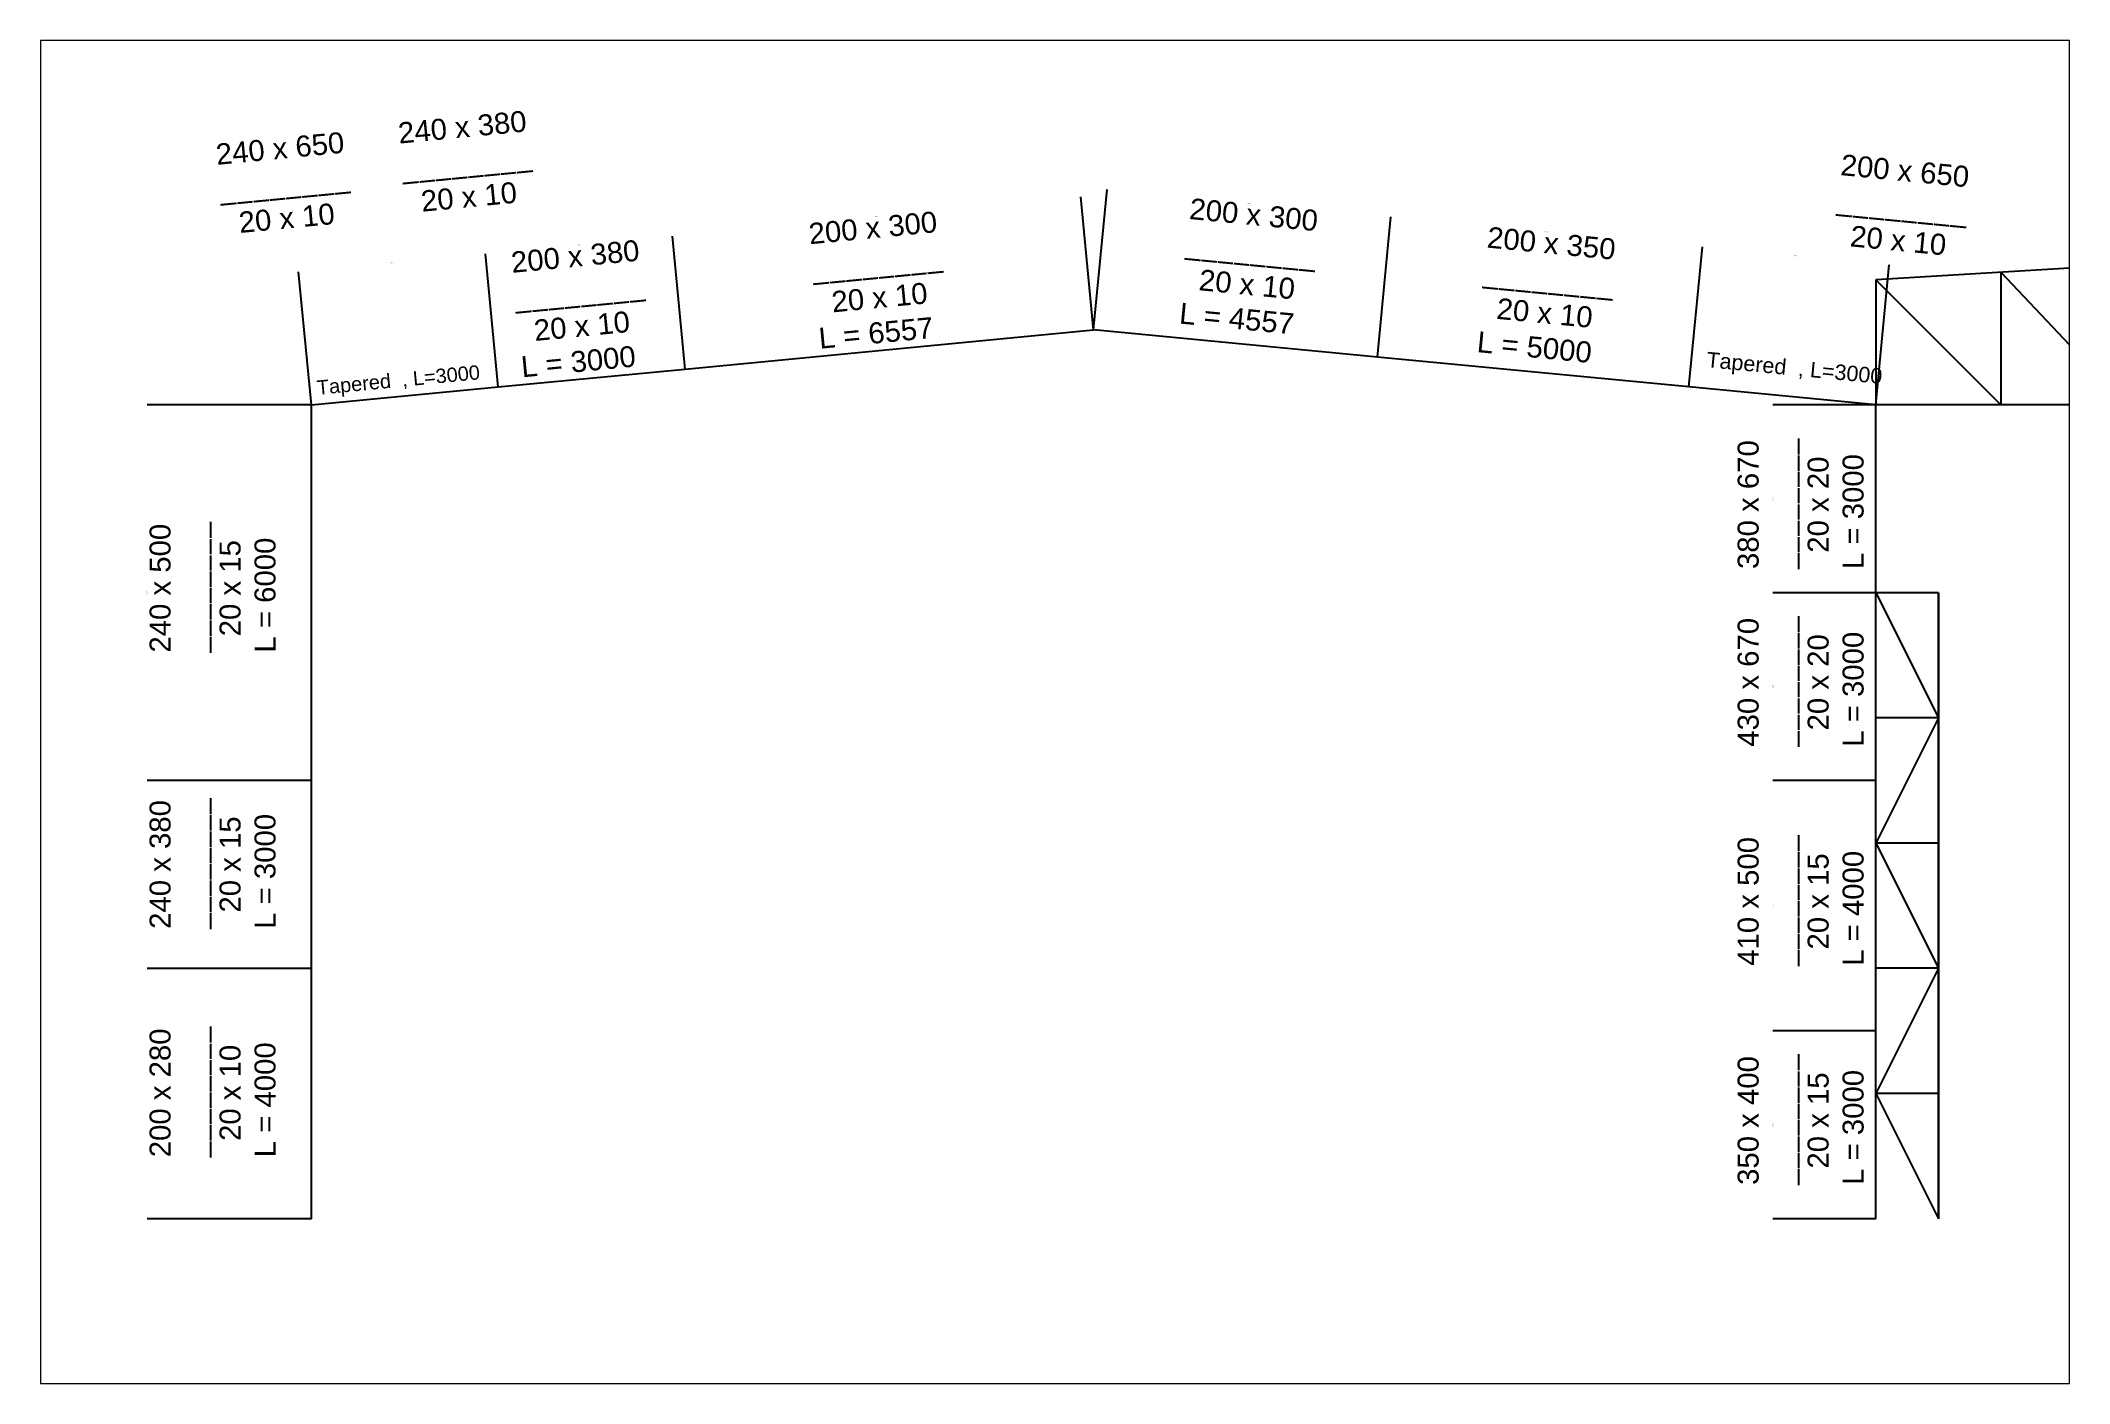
# Paper-space layout 'Layout2' of a CAD drawing. Header units: inches. Extents: x 0.4 to 16.2, y 0.2 to 10.6.
# The model-space entities are those that its viewports show. They can reach past a viewport. Long polylines and large blocks are cut down to what shows.
import ezdxf

# ---------------------------------------------------------------- set-up
doc = ezdxf.new("R2010")
doc.units = ezdxf.units.IN
doc.header["$MEASUREMENT"] = 0
doc.layers.add('initial layout', color=7, linetype='Continuous')
doc.layers.add('sections', color=3, linetype='Continuous')
doc.layers.add('viewports', color=7, linetype='Continuous', plot=False)
doc.styles.get("Standard").update_dxf_attribs({"font": 'arial.ttf'})
doc.dimstyles.new('section', dxfattribs={"dimtxt": 1e-05, "dimasz": 15, "dimexe": 0.0625, "dimexo": 0.0625, "dimgap": 10, "dimtad": 0, "dimtoh": 1, "dimzin": 0, "dimdsep": 46, "dimtxsty": 'Standard', "dimblk": 'OBLIQUE', "dimcen": 0.09, "dimsd1": 1, "dimsd2": 1, "dimclrd": 256, "dimclre": 256, "dimclrt": 256, "dimadec": 0, "dimazin": 0, "dimtfac": 1, "dimtofl": 0, "dimtmove": 0, "dimatfit": 3, "dimfxl": 1, "dimtfillclr": 256, "dimtolj": 1, "dimtzin": 0, "dimlwe": -1, "dimarcsym": 0})

# ---------------------------------------------------------------- blocks, each defined once
blk = doc.blocks.new('*D229')
at = {"layer": 'Defpoints', "color": 0}
for p in [(539552, 247370), (542177, 247370), (542177, 243370)]:
    blk.add_point(p, dxfattribs=at)
at = {"layer": 'sections', "transparency": 16777216}
for p, q in [((542177, 247370), (539552, 247370)), ((542177, 243370), (539552, 243370))]:
    blk.add_line(p, q, dxfattribs=at)
at = {"layer": 'sections', "transparency": 16777216, "insert": (539552, 245370), "char_height": 0.00001, "attachment_point": 5, "rotation": 90}
blk.add_mtext('\\A1;4000.00', dxfattribs=at)
blk = doc.blocks.new('_Oblique')
at = {"color": 0, "linetype": 'ByBlock', "lineweight": -2}
blk.add_line((-0.5, -0.5), (0.5, 0.5), dxfattribs=at)
blk = doc.blocks.new('*D233')
at = {"layer": 'Defpoints', "color": 0}
for p in [(544959, 258782), (545163, 256657), (542177, 256370)]:
    blk.add_point(p, dxfattribs=at)
at = {"layer": 'sections', "transparency": 16777216}
for p, q in [((545163, 256657), (544959, 258782)), ((542177, 256370), (541973, 258496))]:
    blk.add_line(p, q, dxfattribs=at)
at = {"layer": 'sections', "transparency": 16777216, "insert": (543466, 258639), "char_height": 10, "attachment_point": 5, "rotation": 5.4836}
blk.add_mtext('\\A1;3000.00', dxfattribs=at)
blk = doc.blocks.new('*D234')
at = {"layer": 'Defpoints', "color": 0}
for p in [(547946, 259069), (548150, 256944), (545163, 256657)]:
    blk.add_point(p, dxfattribs=at)
at = {"layer": 'sections', "transparency": 16777216}
for p, q in [((548150, 256944), (547946, 259069)), ((545163, 256657), (544959, 258782))]:
    blk.add_line(p, q, dxfattribs=at)
at = {"layer": 'sections', "transparency": 16777216, "insert": (546452, 258926), "char_height": 10, "attachment_point": 5, "rotation": 5.4836}
blk.add_mtext('\\A1;3000.00', dxfattribs=at)
blk = doc.blocks.new('*D235')
at = {"layer": 'Defpoints', "color": 0}
for p in [(554473, 259696), (554677, 257570), (548150, 256944)]:
    blk.add_point(p, dxfattribs=at)
at = {"layer": 'sections', "transparency": 16777216}
for p, q in [((554677, 257570), (554473, 259696)), ((548150, 256944), (547946, 259069))]:
    blk.add_line(p, q, dxfattribs=at)
at = {"layer": 'sections', "transparency": 16777216, "insert": (551209, 259382), "char_height": 10, "attachment_point": 5, "rotation": 5.4836}
blk.add_mtext('\\A1;6557.47', dxfattribs=at)
blk = doc.blocks.new('*D238')
at = {"layer": 'Defpoints', "color": 0}
for p in [(559429, 259374), (554677, 257570), (559214, 257135)]:
    blk.add_point(p, dxfattribs=at)
at = {"layer": 'sections', "transparency": 16777216}
for p, q in [((554677, 257570), (554892, 259810)), ((559214, 257135), (559429, 259374))]:
    blk.add_line(p, q, dxfattribs=at)
at = {"layer": 'sections', "transparency": 16777216, "insert": (557160, 259592), "char_height": 10, "attachment_point": 5, "rotation": 354.5164}
blk.add_mtext('\\A1;4557.47', dxfattribs=at)
blk = doc.blocks.new('*D239')
at = {"layer": 'Defpoints', "color": 0}
for p in [(564406, 258896), (559214, 257135), (564191, 256657)]:
    blk.add_point(p, dxfattribs=at)
at = {"layer": 'sections', "transparency": 16777216}
for p, q in [((559214, 257135), (559429, 259374)), ((564191, 256657), (564406, 258896))]:
    blk.add_line(p, q, dxfattribs=at)
at = {"layer": 'sections', "transparency": 16777216, "insert": (561917, 259135), "char_height": 10, "attachment_point": 5, "rotation": 354.5164}
blk.add_mtext('\\A1;5000.00', dxfattribs=at)
blk = doc.blocks.new('*D240')
at = {"layer": 'Defpoints', "color": 0}
for p in [(567392, 258610), (564191, 256657), (567177, 256370)]:
    blk.add_point(p, dxfattribs=at)
at = {"layer": 'sections', "transparency": 16777216}
for p, q in [((564191, 256657), (564406, 258896)), ((567177, 256370), (567392, 258610))]:
    blk.add_line(p, q, dxfattribs=at)
at = {"layer": 'sections', "transparency": 16777216, "insert": (565899, 258753), "char_height": 10, "attachment_point": 5, "rotation": 354.5164}
blk.add_mtext('\\A1;3000.00', dxfattribs=at)
blk = doc.blocks.new('*D241')
at = {"layer": 'Defpoints', "color": 0}
for p in [(565532, 246370), (567177, 246370), (567177, 243370)]:
    blk.add_point(p, dxfattribs=at)
at = {"layer": 'sections', "transparency": 16777216}
for p, q in [((567177, 246370), (565532, 246370)), ((567177, 243370), (565532, 243370))]:
    blk.add_line(p, q, dxfattribs=at)
at = {"layer": 'sections', "transparency": 16777216, "insert": (565532, 244870), "char_height": 10, "attachment_point": 5, "rotation": 90}
blk.add_mtext('\\A1;3000.00', dxfattribs=at)
blk = doc.blocks.new('*D242')
at = {"layer": 'Defpoints', "color": 0}
for p in [(565532, 250370), (567177, 250370), (567177, 246370)]:
    blk.add_point(p, dxfattribs=at)
at = {"layer": 'sections', "transparency": 16777216}
for p, q in [((567177, 250370), (565532, 250370)), ((567177, 246370), (565532, 246370))]:
    blk.add_line(p, q, dxfattribs=at)
at = {"layer": 'sections', "transparency": 16777216, "insert": (565532, 248370), "char_height": 10, "attachment_point": 5, "rotation": 90}
blk.add_mtext('\\A1;4000.00', dxfattribs=at)
blk = doc.blocks.new('*D243')
at = {"layer": 'Defpoints', "color": 0}
for p in [(565532, 253370), (567177, 253370), (567177, 250370)]:
    blk.add_point(p, dxfattribs=at)
at = {"layer": 'sections', "transparency": 16777216}
for p, q in [((567177, 253370), (565532, 253370)), ((567177, 250370), (565532, 250370))]:
    blk.add_line(p, q, dxfattribs=at)
at = {"layer": 'sections', "transparency": 16777216, "insert": (565532, 251870), "char_height": 10, "attachment_point": 5, "rotation": 90}
blk.add_mtext('\\A1;3000.00', dxfattribs=at)
blk = doc.blocks.new('*D244')
at = {"layer": 'Defpoints', "color": 0}
for p in [(565532, 256370), (567177, 256370), (567177, 253370)]:
    blk.add_point(p, dxfattribs=at)
at = {"layer": 'sections', "transparency": 16777216}
for p, q in [((567177, 256370), (565532, 256370)), ((567177, 253370), (565532, 253370))]:
    blk.add_line(p, q, dxfattribs=at)
at = {"layer": 'sections', "transparency": 16777216, "insert": (565532, 254870), "char_height": 10, "attachment_point": 5, "rotation": 90}
blk.add_mtext('\\A1;3000.00', dxfattribs=at)
blk = doc.blocks.new('*D269')
at = {"layer": 'Defpoints', "color": 0}
for p in [(539552, 256370), (542177, 256370), (542177, 250370)]:
    blk.add_point(p, dxfattribs=at)
at = {"layer": 'sections', "transparency": 16777216}
for p, q in [((542177, 256370), (539552, 256370)), ((542177, 250370), (539552, 250370))]:
    blk.add_line(p, q, dxfattribs=at)
at = {"layer": 'sections', "transparency": 16777216, "insert": (539552, 253370), "char_height": 10, "attachment_point": 5, "rotation": 90}
blk.add_mtext('\\A1;6000.00', dxfattribs=at)

msp = doc.modelspace()

# ---------------------------------------------------------------- linework, layer by layer
at = {"layer": 'initial layout'}
for p, q in [((587176.999, 259570.366), (567176.999, 258370.366)), ((569176.999, 258490.366), (569176.999, 256370.366)), ((569176.999, 258490.366), (571176.999, 256370.366)), ((567176.999, 258370.366), (567176.999, 256370.366)), ((567176.999, 258370.366), (569176.999, 256370.366)), ((548149.541, 256943.73), (554676.999, 257570.366)), ((559213.61, 257134.851), (554676.999, 257570.366)), ((564190.728, 256657.048), (559213.61, 257134.851)), ((545163.27, 256657.048), (548149.541, 256943.73)), ((542176.999, 256370.366), (545163.27, 256657.048)), ((567176.999, 256370.366), (564190.728, 256657.048)), ((542176.999, 250370.366), (542176.999, 256370.366)), ((607176.999, 256370.366), (567176.999, 256370.366)), ((567176.999, 253370.366), (567176.999, 256370.366)), ((568176.999, 253370.366), (567176.999, 253370.366)), ((567176.999, 253370.366), (568176.999, 251370.366)), ((567176.999, 250370.366), (567176.999, 253370.366)), ((568176.999, 253370.366), (568176.999, 243370.366)), ((568176.999, 243370.366), (568176.999, 253370.366)), ((568176.999, 251370.366), (567176.999, 251370.366)), ((568176.999, 251370.366), (567176.999, 249370.366)), ((542176.999, 247370.366), (542176.999, 250370.366)), ((567176.999, 246370.366), (567176.999, 250370.366)), ((568176.999, 249370.366), (567176.999, 249370.366)), ((567176.999, 249370.366), (568176.999, 247370.366)), ((542176.999, 243370.366), (542176.999, 247370.366)), ((568176.999, 247370.366), (567176.999, 247370.366)), ((568176.999, 247370.366), (567176.999, 245370.366)), ((567176.999, 243370.366), (567176.999, 246370.366)), ((568176.999, 245370.366), (567176.999, 245370.366)), ((567176.999, 245370.366), (568176.999, 243370.366))]:
    msp.add_line(p, q, dxfattribs=at)

# ---------------------------------------------------------------- texts
at = {"layer": 'sections'}
for height, rotation, p in [(246.10008, 354.5164096, (564462.167, 256974.898)), (228.35228, 5.4835904, (542275.231, 256531.571))]:
    msp.add_text('Tapered  , L=3000', height=height, rotation=rotation, dxfattribs=at).set_placement(p)
at = {"layer": 'sections', "char_height": 335.3927, "attachment_point": 1}
for s, insert, rotation in [('240 x 380\\P________\\P  20 x 10', (543547.638, 260878.202), 5.4835904), ('240 x 650\\P________\\P  20 x 10', (540635.166, 260538.534), 5.4835904), ('200 x 650\\P________\\P  20 x 10', (566635.28, 260376.675), 354.5164096), ('200 x 300\\P________\\P  20 x 10\\PL = 6557', (550109.236, 259270.215), 5.4835904), ('200 x 300\\P________\\P  20 x 10\\PL = 4557', (556227.92, 259675.51), 354.5164096), ('200 x 350\\P________\\P  20 x 10\\PL = 5000', (560984.784, 259218.851), 354.5164096), ('200 x 380\\P________\\P  20 x 10\\PL = 3000', (545352.371, 258813.556), 5.4835904), ('380 x 670\\P________\\P  20 x 20\\PL = 3000', (564969.051, 253749.09), 90), ('240 x 500\\P________\\P  20 x 15\\PL = 6000', (539591.084, 252413.866), 90), ('430 x 670\\P________\\P  20 x 20\\PL = 3000', (564969.051, 250910.424), 90), ('240 x 380\\P________\\P  20 x 15\\PL = 3000', (539591.084, 248000.431), 90), ('410 x 500\\P________\\P  20 x 15\\PL = 4000', (564969.051, 247410.424), 90), ('200 x 280\\P________\\P  20 x 10\\PL = 4000', (539591.084, 244351.954), 90), ('350 x 400\\P________\\P  20 x 15\\PL = 3000', (564969.051, 243910.424), 90)]:
    msp.add_mtext_dynamic_manual_height_columns(s, width=2043.53838, gutter_width=1676.963, heights=[0], dxfattribs=dict(at, insert=insert, rotation=rotation))

# ---------------------------------------------------------------- dimensions: what is measured, and where the dimension line sits
at = {"layer": 'sections'}
for p1, p2, distance, picture, middle in [((554676.999, 257570.366), (559213.61, 257134.851), 2249.442, '*D238', (557160.263, 259591.757)), ((548149.541, 256943.73), (554676.999, 257570.366), 2135.065, '*D235', (551209.242, 259382.342)), ((559213.61, 257134.851), (564190.728, 256657.048), 2249.505, '*D239', (561917.134, 259135.16)), ((545163.27, 256657.048), (548149.541, 256943.73), 2135.002, '*D234', (546452.383, 258925.621)), ((542176.999, 256370.366), (545163.27, 256657.048), 2134.94, '*D233', (543466.118, 258638.877)), ((564190.728, 256657.048), (567176.999, 256370.366), 2249.567, '*D240', (565898.834, 258752.98))]:
    dim = msp.add_aligned_dim(p1=p1, p2=p2, distance=distance, dimstyle='section', override={"dimtxt": 10}, dxfattribs=at)
    dim.commit()
    dim.dimension.update_dxf_attribs({"geometry": picture, "text_midpoint": middle})
for base, p1, p2, picture, middle in [((539551.954, 256370.366), (542176.999, 250370.366), (542176.999, 256370.366), '*D269', (539551.954, 253370.366)), ((565532.278, 256370.366), (567176.999, 253370.366), (567176.999, 256370.366), '*D244', (565532.278, 254870.366)), ((565532.34, 253370.366), (567176.999, 250370.366), (567176.999, 253370.366), '*D243', (565532.34, 251870.366)), ((565532.403, 250370.366), (567176.999, 246370.366), (567176.999, 250370.366), '*D242', (565532.403, 248370.366)), ((565532.465, 246370.366), (567176.999, 243370.366), (567176.999, 246370.366), '*D241', (565532.465, 244870.366))]:
    dim = msp.add_linear_dim(base=base, p1=p1, p2=p2, angle=90, dimstyle='section', override={"dimtxt": 10}, dxfattribs=at)
    dim.commit()
    dim.dimension.update_dxf_attribs({"geometry": picture, "text_midpoint": middle})
dim = msp.add_linear_dim(base=(539552.016, 247370.366), p1=(542176.999, 243370.366), p2=(542176.999, 247370.366), angle=90, dimstyle='section', dxfattribs=at)
dim.commit()
dim.dimension.update_dxf_attribs({"geometry": '*D229', "text_midpoint": (539552.016, 245370.366)})

psp = doc.layouts.new('Layout2')

# ---------------------------------------------------------------- viewports
at = {"layer": 'viewports', "view_target_point": (555448.426, 251379.852)}
psp.add_viewport(center=(8.342, 5.403), size=(15.803, 10.45618), view_center_point=(-1387.591, 84.643), view_height=21451.46328, dxfattribs=at)

doc.saveas('drawing.dxf')
